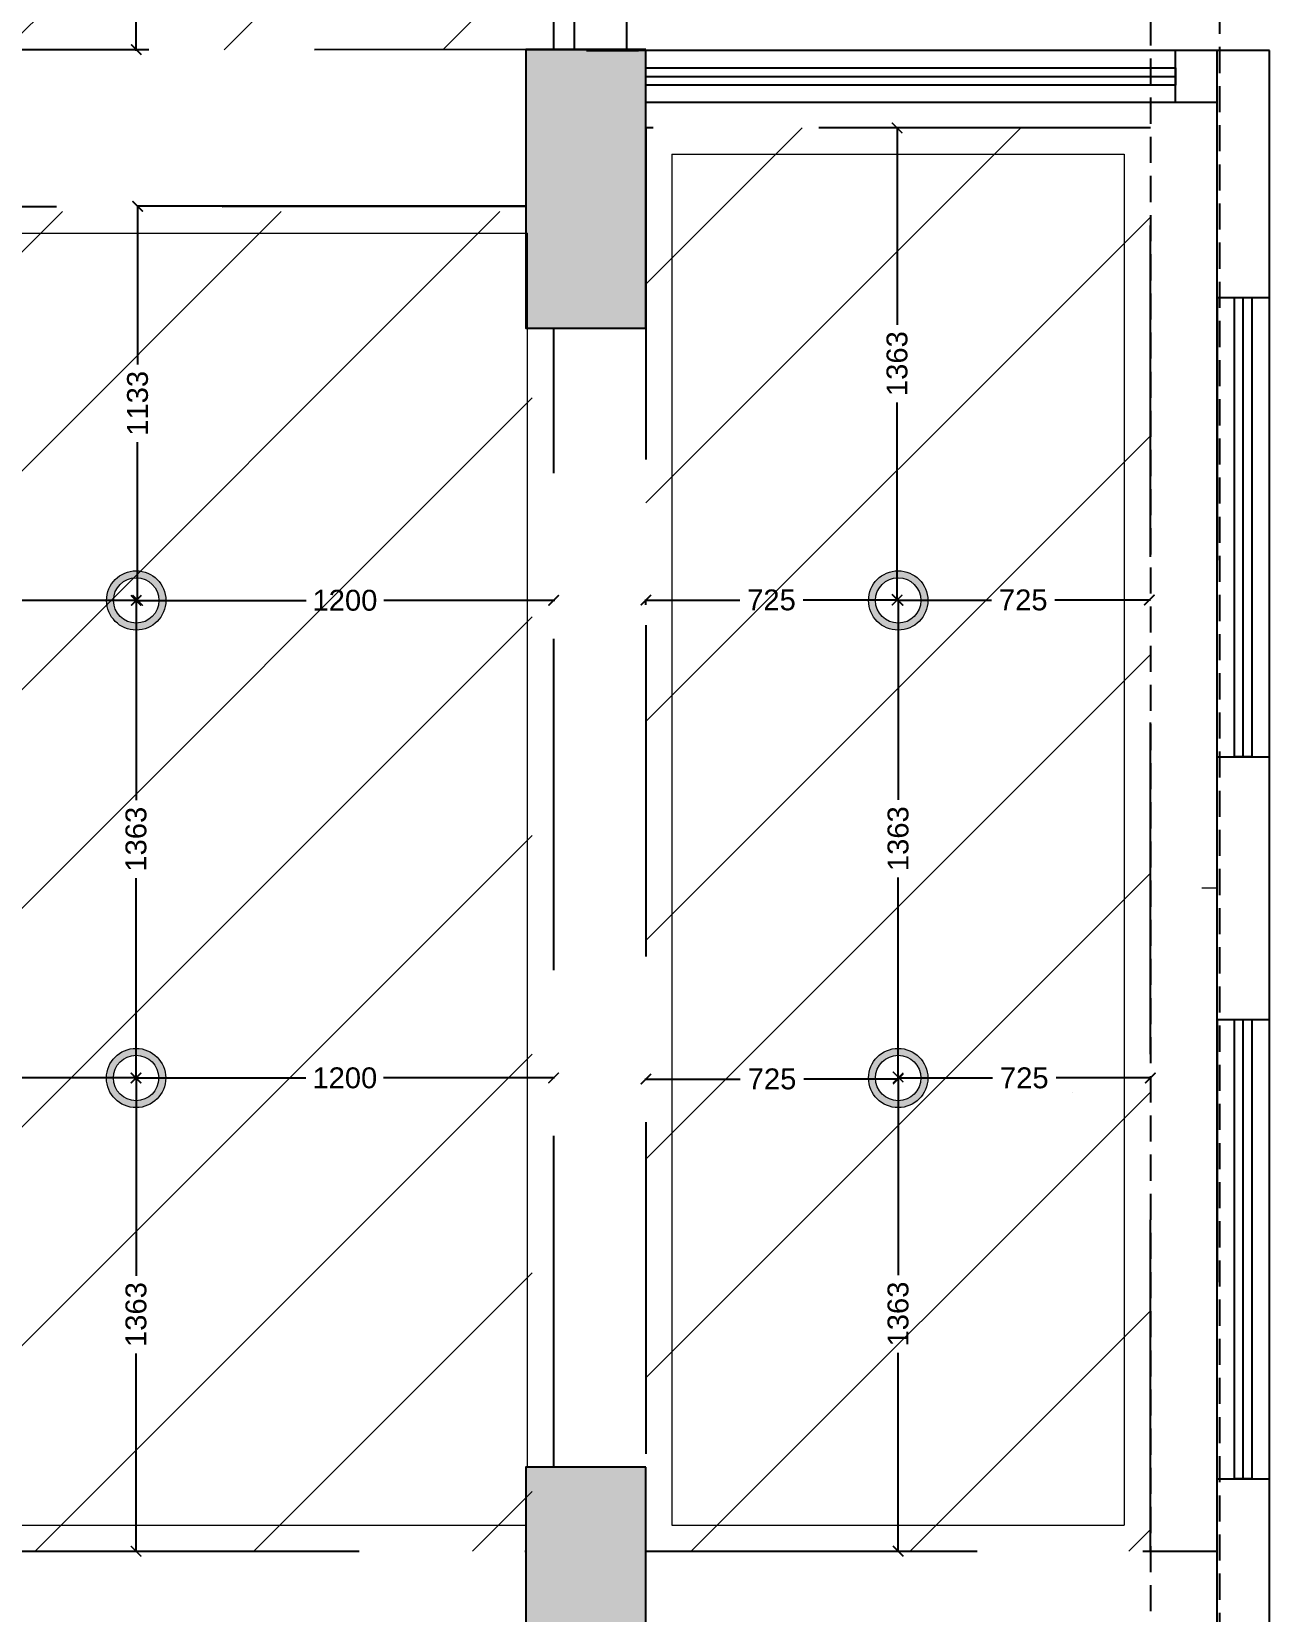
# Model space of a CAD drawing. Header units: millimetres. Extents: x 1464389 to 1998638, y -29162 to 256806.
# Drawn here: x 1727789 to 1731346, y 207404 to 211947 of the extents above; entities that cross this region are included whole.
import ezdxf

# ---------------------------------------------------------------- set-up
doc = ezdxf.new("R2010")
doc.units = ezdxf.units.MM
doc.header["$LTSCALE"] = 15
doc.header["$PDMODE"] = 35
doc.linetypes.add('DASHED2', pattern=[0.375, 0.25, -0.125])
doc.linetypes.add('HIDDEN', pattern=[9.525, 6.35, -3.175])
doc.layers.get('0').update_dxf_attribs({"lineweight": 5})
for name, color, linetype in [('A-WNDW', 4, 'Continuous'), ('COLUMN', 14, 'Continuous'), ('GFC Columns', 6, 'Continuous'), ('GFC Walls', 14, 'Continuous'), ('Layer 1', 7, 'Continuous'), ('S-beamline-7', 8, 'HIDDEN'), ('S-col-3', 3, 'Continuous'), ('S-rcshd-252', 252, 'Continuous')]:
    doc.layers.add(name, color=color, linetype=linetype)
doc.layers.add('dimension', color=1, linetype='Continuous', lineweight=25)
doc.styles.add('ARIAL', font='arial.ttf')
doc.dimstyles.new('SC-25', dxfattribs={"dimtxt": 60, "dimasz": 30, "dimexe": 0, "dimexo": 0, "dimgap": 25, "dimtad": 0, "dimdec": 0, "dimzin": 0, "dimdsep": 46, "dimtxsty": 'ARIAL', "dimblk": 'ARCHTICK', "dimcen": 0.09, "dimdle": 3, "dimclrd": 251, "dimclre": 251, "dimclrt": 1, "dimadec": 0, "dimazin": 0, "dimtfac": 1, "dimtdec": 0, "dimtofl": 0, "dimtmove": 0, "dimatfit": 2, "dimfxl": 100, "dimtolj": 1, "dimtzin": 0, "dimarcsym": 0})
pattern_1 = [(45, (882263.97, 177990.95), (-314.30896, 314.30896), [])]

# ---------------------------------------------------------------- blocks, each defined once
blk = doc.blocks.new('C')
at = {"layer": 'S-rcshd-252'}
h = blk.add_hatch(color=1, dxfattribs=at)
h.dxf.hatch_style = 1
h.paths.add_polyline_path([(2188410.8, 910773.9), (2187960.8, 910773.9), (2187960.8, 909873.9), (2188260.8, 909873.9), (2188410.8, 909873.9)])
h.paths.add_polyline_path([(2188410.8, 899640.6), (2188260.8, 899640.6), (2187960.8, 899640.6), (2187960.8, 898740.6), (2188410.8, 898740.6)])
h.paths.add_polyline_path([(2188710.8, 896750.2), (2187960.8, 896750.2), (2187960.8, 896550.3), (2188710.8, 896550.3)])
h.paths.add_polyline_path([(2193256.1, 899640.7), (2192781.1, 899640.7), (2192781.1, 898685.7), (2193256.1, 898685.7)])
h.paths.add_polyline_path([(2193196.1, 896750.3), (2193134.9, 896750.3), (2193134.9, 896550.3), (2193196.1, 896550.3)])
h.paths.add_polyline_path([(2193346.1, 896613.9), (2193196.1, 896613.9), (2193196.1, 896550.3), (2193346.1, 896550.3)])
h.paths.add_polyline_path([(2193736.1, 896750.3), (2193196.1, 896750.3), (2193196.1, 896613.9), (2193736.1, 896613.9)])
h.paths.add_polyline_path([(2193886.1, 896613.9), (2193736.1, 896613.9), (2193346.1, 896613.9), (2193346.1, 896550.3), (2193886.1, 896550.3)])
h.paths.add_polyline_path([(2193886.1, 896750.3), (2193736.1, 896750.3), (2193736.1, 896613.9), (2193886.1, 896613.9)])
h.paths.add_polyline_path([(2198475.1, 899035.7), (2198000.1, 899035.7), (2198000.1, 898722.4), (2198475.1, 898720.3)])
h.paths.add_polyline_path([(2198475.1, 899650.7), (2198000.1, 899650.7), (2198000.1, 899035.7), (2198475.1, 899035.7)])
h.paths.add_polyline_path([(2203030.1, 897189.7), (2202880.1, 897189.7), (2202880.1, 896750.3), (2203030.1, 896750.3)])
h.paths.add_polyline_path([(2203145.1, 897189.7), (2203030.1, 897189.7), (2203030.1, 896750.3), (2203145.1, 896750.3)])
h.paths.add_polyline_path([(2203145.1, 896750.3), (2203030.1, 896750.3), (2203030.1, 896550.3), (2203145.1, 896550.3)])
h.paths.add_polyline_path([(2203030.1, 896750.3), (2202880.1, 896750.3), (2202880.1, 896550.3), (2203030.1, 896550.3)])
h.paths.add_polyline_path([(2203030.1, 896550.3), (2202880.1, 896550.3), (2202880.1, 896519.7), (2203030.1, 896519.7)])
h.paths.add_polyline_path([(2203145.1, 896550.3), (2203030.1, 896550.3), (2203030.1, 896519.7), (2203145.1, 896519.7)])
h.paths.add_polyline_path([(2208039.1, 896750.3), (2207774.1, 896750.3), (2207774.1, 896550.3), (2208039.1, 896550.3)])
h.paths.add_polyline_path([(2208039.1, 897189.7), (2207774.1, 897189.7), (2207774.1, 896750.3), (2208039.1, 896750.3)])
h.paths.add_polyline_path([(2208039.1, 896550.3), (2207774.1, 896550.3), (2207774.1, 896519.7), (2208039.1, 896519.7)])
h.paths.add_polyline_path([(2208039.1, 901490.7), (2207774.1, 901490.7), (2207774.1, 900690.7), (2208039.1, 900690.7)])
h.paths.add_polyline_path([(2208039.1, 905637.7), (2207694.1, 905637.7), (2207694.1, 904837.7), (2208039.1, 904837.7)])
h.paths.add_polyline_path([(2208039.1, 909711.8), (2207694.1, 909711.7), (2207694.1, 908911.8), (2208039.1, 908911.8)])
h.paths.add_polyline_path([(2203059.9, 910773.9), (2202609.9, 910773.9), (2202609.9, 909873.9), (2203059.9, 909873.9)])
h.paths.add_polyline_path([(2198475.1, 910773.9), (2198025.1, 910773.9), (2198025.1, 909873.9), (2198475.1, 909873.9)])
h.paths.add_polyline_path([(2193259.9, 910773.9), (2192809.9, 910773.9), (2192809.9, 909873.9), (2193259.9, 909873.9)])
at = {"layer": 'S-col-3', "color": 1, "lineweight": -3, "ltscale": 0.15}
for points in [[(2208039.1, 909711.8), (2207694.1, 909711.8), (2207694.1, 908911.8), (2208039.1, 908911.8)], [(2208039.1, 905637.7), (2207694.1, 905637.7), (2207694.1, 904837.7), (2208039.1, 904837.7)], [(2208039.1, 905637.7), (2207694.1, 905637.7), (2207694.1, 904837.7), (2208039.1, 904837.7)]]:
    blk.add_lwpolyline(points, close=True, dxfattribs=at)
blk = doc.blocks.new('3rd floor beam')
at = {"layer": 'GFC Walls', "color": 252, "linetype": 'DASHED2', "ltscale": 20, "true_color": 0x939598}
for points in [[(2205673.3, 735816.4), (2205673.3, 750220.6)], [(2205473.3, 749920.6), (2205473.3, 736197)]]:
    blk.add_lwpolyline(points, dxfattribs=at)
at = {"layer": 'S-beamline-7', "ltscale": 10}
blk.add_line((2203758.3, 745084.4), (2203758.3, 748358.6), dxfattribs=at)
at = {"layer": 'S-beamline-7', "color": 9, "ltscale": 10, "true_color": 0xc7c8ca}
for points in [[(2203758.3, 749158.5), (2203758.3, 749920.9), (2199389.3, 749920.9), (2199389.3, 744843.4), (2203678.3, 744843.4)], [(2204023.3, 748708.6), (2204023.3, 749158.6), (2198519.2, 749156.3)], [(2198519.2, 748706.3), (2203678.3, 748708.4)], [(2204023.3, 744843.4), (2205665.3, 744843.4)]]:
    blk.add_lwpolyline(points, dxfattribs=at)
blk.add_lwpolyline([(2204023.3, 744843.4), (2205473.3, 744843.4), (2205473.3, 748933.6), (2204023.3, 748933.6)], close=True, dxfattribs=at)
blk = doc.blocks.new('outer wall')
at = {"layer": 'A-WNDW', "ltscale": 0.5}
for points in [[(896940.9, -147091.1), (898462.9, -147091.1), (898462.9, -147141.1), (896940.9, -147141.1)], [(898632.9, -149071.1), (898632.9, -147751.1), (898682.9, -147751.1), (898682.9, -149071.1)], [(898632.9, -151146.1), (898632.9, -149826.1), (898682.9, -149826.1), (898682.9, -151146.1)]]:
    blk.add_lwpolyline(points, close=True, dxfattribs=at)
for points in [[(896940.9, -147116.1), (898462.9, -147116.1)], [(898657.9, -149071.1), (898657.9, -147751.1)], [(898657.9, -151146.1), (898657.9, -149826.1)]]:
    blk.add_lwpolyline(points, dxfattribs=at)
at = {"layer": 'GFC Walls'}
for p, q in [((896885.9, -147041.8), (896885.9, -145680)), ((896735.9, -147041.8), (896735.9, -145808.7)), ((896769.9, -147041.1), (896919.9, -147041.1)), ((898732.9, -147041.1), (896907.9, -147041.1)), ((898462.9, -147191.1), (898462.9, -147041.1)), ((898582.9, -147191.1), (898582.9, -147041.1)), ((898732.9, -160381.1), (898732.9, -147041.1)), ((898570.9, -147191.1), (896940.9, -147191.1)), ((898582.9, -147191.1), (896940.9, -147191.1)), ((898582.9, -147751.1), (898582.9, -147191.1)), ((898582.9, -147751.1), (898582.9, -148506.1)), ((898582.9, -147751.1), (898732.9, -147751.1)), ((898582.9, -151146.1), (898582.9, -149071.1)), ((898582.9, -151131.1), (898582.9, -149813.1)), ((898582.9, -151146.1), (898582.9, -149826.1)), ((898582.9, -149826.1), (898582.9, -150581.1)), ((898582.9, -153221.1), (898582.9, -151146.1))]:
    blk.add_line(p, q, dxfattribs=at)
at = {"layer": 'Layer 1'}
for p, q in [((898582.9, -149071.1), (898582.9, -147751.1)), ((898582.9, -149071.1), (898582.9, -147751.1)), ((898582.9, -149071.1), (898732.9, -149071.1)), ((898582.9, -149071.1), (898732.9, -149071.1)), ((898582.9, -149826.1), (898732.9, -149826.1)), ((898582.9, -151146.1), (898732.9, -151146.1)), ((898582.9, -151146.1), (898732.9, -151146.1))]:
    blk.add_line(p, q, dxfattribs=at)
blk = doc.blocks.new('Hanging light')
h = blk.add_hatch(color=30)
h.dxf.hatch_style = 1
h.set_gradient(color1=(242, 103, 34), color2=(255, 255, 0), name='CYLINDER')
h.paths.add_polyline_path([(163326.4, 34665.3, 1), (163155.9, 34665.3, 1)])
h.paths.add_polyline_path([(163175.9, 34665.3, -1), (163306.4, 34665.3, -1)], flags=16)
at = {"color": 3}
for radius in [85.2, 65.2]:
    blk.add_circle((163241.2, 34665.3), radius, dxfattribs=at)
blk = doc.blocks.new('_ArchTick')
at = {"color": 0, "linetype": 'ByBlock', "const_width": 0.15}
blk.add_lwpolyline([(-0.5, -0.5), (0.5, 0.5)], dxfattribs=at)
blk = doc.blocks.new('*D955')
at = {"layer": 'Defpoints', "color": 0, "ltscale": 0.25, "transparency": 16777216}
for p in [(1728089.3, 212276.1), (1728089.3, 211895.1), (1728089.3, 211895.1)]:
    blk.add_point(p, dxfattribs=at)
at = {"layer": 'dimension', "color": 251, "lineweight": -2, "ltscale": 0.25, "transparency": 16777216}
for p, q in [((1728089.3, 212279.1), (1728089.3, 212171.1)), ((1728089.3, 212276.1), (1728089.3, 212276.1)), ((1728089.3, 211892.1), (1728089.3, 212000.1)), ((1728089.3, 211895.1), (1728089.3, 211895.1))]:
    blk.add_line(p, q, dxfattribs=at)
at = {"layer": 'dimension', "color": 251, "lineweight": -2, "ltscale": 0.25, "transparency": 16777216, "xscale": 30, "yscale": 30, "zscale": 30}
for p, rotation in [((1728089.3, 212276.1), 90), ((1728089.3, 211895.1), 270)]:
    blk.add_blockref('_ArchTick', p, dxfattribs=dict(at, rotation=rotation))
at = {"layer": 'dimension', "color": 1, "ltscale": 0.25, "transparency": 16777216, "insert": (1728089.3, 212085.6), "char_height": 60, "attachment_point": 5, "rotation": 90, "style": 'ARIAL'}
blk.add_mtext('\\A1;381', dxfattribs=at)
blk = doc.blocks.new('*D990')
at = {"layer": 'Defpoints', "color": 0, "ltscale": 0.25, "transparency": 16777216}
for p in [(1730279.3, 208942.8), (1730279.3, 208942.8), (1730279.3, 207579.9)]:
    blk.add_point(p, dxfattribs=at)
at = {"layer": 'dimension', "color": 251, "lineweight": -2, "ltscale": 0.25, "transparency": 16777216}
for p, q in [((1730279.3, 208945.8), (1730279.3, 208373.1)), ((1730279.3, 208942.8), (1730279.3, 208942.8)), ((1730279.3, 207576.9), (1730279.3, 208149.6)), ((1730279.3, 207579.9), (1730279.3, 207579.9))]:
    blk.add_line(p, q, dxfattribs=at)
at = {"layer": 'dimension', "color": 251, "lineweight": -2, "ltscale": 0.25, "transparency": 16777216, "xscale": 30, "yscale": 30, "zscale": 30}
for p, rotation in [((1730279.3, 208942.8), 90), ((1730279.3, 207579.9), 270)]:
    blk.add_blockref('_ArchTick', p, dxfattribs=dict(at, rotation=rotation))
at = {"layer": 'dimension', "color": 1, "ltscale": 0.25, "transparency": 16777216, "insert": (1730279.3, 208261.4), "char_height": 60, "attachment_point": 5, "rotation": 90, "style": 'ARIAL'}
blk.add_mtext('\\A1;1363', dxfattribs=at)
blk = doc.blocks.new('*D991')
at = {"layer": 'Defpoints', "color": 0, "ltscale": 0.25, "transparency": 16777216}
for p in [(1730279.3, 210312.3), (1730279.3, 210312.3), (1730279.3, 208942.8)]:
    blk.add_point(p, dxfattribs=at)
at = {"layer": 'dimension', "color": 251, "lineweight": -2, "ltscale": 0.25, "transparency": 16777216}
for p, q in [((1730279.3, 210315.3), (1730279.3, 209739.3)), ((1730279.3, 210312.3), (1730279.3, 210312.3)), ((1730279.3, 208939.8), (1730279.3, 209515.8)), ((1730279.3, 208942.8), (1730279.3, 208942.8))]:
    blk.add_line(p, q, dxfattribs=at)
at = {"layer": 'dimension', "color": 251, "lineweight": -2, "ltscale": 0.25, "transparency": 16777216, "xscale": 30, "yscale": 30, "zscale": 30}
for p, rotation in [((1730279.3, 210312.3), 90), ((1730279.3, 208942.8), 270)]:
    blk.add_blockref('_ArchTick', p, dxfattribs=dict(at, rotation=rotation))
at = {"layer": 'dimension', "color": 1, "ltscale": 0.25, "transparency": 16777216, "insert": (1730279.3, 209627.5), "char_height": 60, "attachment_point": 5, "rotation": 90, "style": 'ARIAL'}
blk.add_mtext('\\A1;1363', dxfattribs=at)
blk = doc.blocks.new('*D992')
at = {"layer": 'Defpoints', "color": 0, "ltscale": 0.25, "transparency": 16777216}
for p in [(1730276.3, 211670.1), (1730279.3, 211670.1), (1730276.3, 210315.3)]:
    blk.add_point(p, dxfattribs=at)
at = {"layer": 'dimension', "color": 251, "lineweight": -2, "ltscale": 0.25, "transparency": 16777216}
for p, q in [((1730276.3, 211673.1), (1730276.3, 211104.4)), ((1730279.3, 211670.1), (1730276.3, 211670.1)), ((1730276.3, 210312.3), (1730276.3, 210880.9)), ((1730276.3, 210315.3), (1730276.3, 210315.3))]:
    blk.add_line(p, q, dxfattribs=at)
at = {"layer": 'dimension', "color": 251, "lineweight": -2, "ltscale": 0.25, "transparency": 16777216, "xscale": 30, "yscale": 30, "zscale": 30}
for p, rotation in [((1730276.3, 211670.1), 90), ((1730276.3, 210315.3), 270)]:
    blk.add_blockref('_ArchTick', p, dxfattribs=dict(at, rotation=rotation))
at = {"layer": 'dimension', "color": 1, "ltscale": 0.25, "transparency": 16777216, "insert": (1730276.3, 210992.7), "char_height": 60, "attachment_point": 5, "rotation": 90, "style": 'ARIAL'}
blk.add_mtext('\\A1;1363', dxfattribs=at)
blk = doc.blocks.new('*D993')
at = {"layer": 'Defpoints', "color": 0, "ltscale": 0.25, "transparency": 16777216}
for p in [(1730279.3, 208939.8), (1731004.3, 208939.8), (1731004.3, 208939.8)]:
    blk.add_point(p, dxfattribs=at)
at = {"layer": 'dimension', "color": 251, "lineweight": -2, "ltscale": 0.25, "transparency": 16777216}
for p, q in [((1730276.3, 208939.8), (1730550.6, 208939.8)), ((1731007.3, 208939.8), (1730733.1, 208939.8))]:
    blk.add_line(p, q, dxfattribs=at)
at = {"layer": 'dimension', "color": 251, "lineweight": -2, "ltscale": 0.25, "transparency": 16777216, "xscale": 30, "yscale": 30, "zscale": 30, "rotation": 180}
blk.add_blockref('_ArchTick', (1730279.3, 208939.8), dxfattribs=at)
at = {"layer": 'dimension', "color": 251, "lineweight": -2, "ltscale": 0.25, "transparency": 16777216, "xscale": 30, "yscale": 30, "zscale": 30}
blk.add_blockref('_ArchTick', (1731004.3, 208939.8), dxfattribs=at)
at = {"layer": 'dimension', "color": 1, "ltscale": 0.25, "transparency": 16777216, "insert": (1730641.8, 208939.8), "char_height": 60, "attachment_point": 5, "style": 'ARIAL'}
blk.add_mtext('\\A1;725', dxfattribs=at)
blk = doc.blocks.new('*D994')
at = {"layer": 'Defpoints', "color": 0, "ltscale": 0.25, "transparency": 16777216}
for p in [(1729554.3, 208936.8), (1730279.3, 208936.8), (1730279.3, 208936.8)]:
    blk.add_point(p, dxfattribs=at)
at = {"layer": 'dimension', "color": 251, "lineweight": -2, "ltscale": 0.25, "transparency": 16777216}
for p, q in [((1729551.3, 208936.8), (1729825.6, 208936.8)), ((1730282.3, 208936.8), (1730008.1, 208936.8)), ((1730279.3, 208936.8), (1730279.3, 208936.8))]:
    blk.add_line(p, q, dxfattribs=at)
at = {"layer": 'dimension', "color": 251, "lineweight": -2, "ltscale": 0.25, "transparency": 16777216, "xscale": 30, "yscale": 30, "zscale": 30, "rotation": 180}
blk.add_blockref('_ArchTick', (1729554.3, 208936.8), dxfattribs=at)
at = {"layer": 'dimension', "color": 251, "lineweight": -2, "ltscale": 0.25, "transparency": 16777216, "xscale": 30, "yscale": 30, "zscale": 30}
blk.add_blockref('_ArchTick', (1730279.3, 208936.8), dxfattribs=at)
at = {"layer": 'dimension', "color": 1, "ltscale": 0.25, "transparency": 16777216, "insert": (1729916.8, 208936.8), "char_height": 60, "attachment_point": 5, "style": 'ARIAL'}
blk.add_mtext('\\A1;725', dxfattribs=at)
blk = doc.blocks.new('*D995')
at = {"layer": 'Defpoints', "color": 0, "ltscale": 0.25, "transparency": 16777216}
for p in [(1729554.3, 210299.7), (1730276.3, 210313.3), (1730276.3, 210313.3)]:
    blk.add_point(p, dxfattribs=at)
at = {"layer": 'dimension', "color": 251, "lineweight": -2, "ltscale": 0.25, "transparency": 16777216}
for p, q in [((1729551.3, 210313.3), (1729824.1, 210313.3)), ((1729554.3, 210299.7), (1729554.3, 210313.3)), ((1730279.3, 210313.3), (1730006.6, 210313.3)), ((1730276.3, 210313.3), (1730276.3, 210313.3))]:
    blk.add_line(p, q, dxfattribs=at)
at = {"layer": 'dimension', "color": 251, "lineweight": -2, "ltscale": 0.25, "transparency": 16777216, "xscale": 30, "yscale": 30, "zscale": 30, "rotation": 180}
blk.add_blockref('_ArchTick', (1729554.3, 210313.3), dxfattribs=at)
at = {"layer": 'dimension', "color": 251, "lineweight": -2, "ltscale": 0.25, "transparency": 16777216, "xscale": 30, "yscale": 30, "zscale": 30}
blk.add_blockref('_ArchTick', (1730276.3, 210313.3), dxfattribs=at)
at = {"layer": 'dimension', "color": 1, "ltscale": 0.25, "transparency": 16777216, "insert": (1729915.3, 210313.3), "char_height": 60, "attachment_point": 5, "style": 'ARIAL'}
blk.add_mtext('\\A1;725', dxfattribs=at)
blk = doc.blocks.new('*D996')
at = {"layer": 'Defpoints', "color": 0, "ltscale": 0.25, "transparency": 16777216}
for p in [(1730276.3, 210313.3), (1731001.3, 210313.3), (1731001.3, 210313.3)]:
    blk.add_point(p, dxfattribs=at)
at = {"layer": 'dimension', "color": 251, "lineweight": -2, "ltscale": 0.25, "transparency": 16777216}
for p, q in [((1730273.3, 210313.3), (1730547.6, 210313.3)), ((1731004.3, 210313.3), (1730730.1, 210313.3)), ((1731001.3, 210313.3), (1731001.3, 210313.3))]:
    blk.add_line(p, q, dxfattribs=at)
at = {"layer": 'dimension', "color": 251, "lineweight": -2, "ltscale": 0.25, "transparency": 16777216, "xscale": 30, "yscale": 30, "zscale": 30, "rotation": 180}
blk.add_blockref('_ArchTick', (1730276.3, 210313.3), dxfattribs=at)
at = {"layer": 'dimension', "color": 251, "lineweight": -2, "ltscale": 0.25, "transparency": 16777216, "xscale": 30, "yscale": 30, "zscale": 30}
blk.add_blockref('_ArchTick', (1731001.3, 210313.3), dxfattribs=at)
at = {"layer": 'dimension', "color": 1, "ltscale": 0.25, "transparency": 16777216, "insert": (1730638.8, 210313.3), "char_height": 60, "attachment_point": 5, "style": 'ARIAL'}
blk.add_mtext('\\A1;725', dxfattribs=at)
blk = doc.blocks.new('*D998')
at = {"layer": 'Defpoints', "color": 0, "ltscale": 0.25, "transparency": 16777216}
for p in [(1726120.3, 210312.3), (1728089.3, 210312.3), (1728089.3, 210312.3)]:
    blk.add_point(p, dxfattribs=at)
at = {"layer": 'dimension', "color": 251, "lineweight": -2, "ltscale": 0.25, "transparency": 16777216}
for p, q in [((1726117.3, 210312.3), (1726993, 210312.3)), ((1728092.3, 210312.3), (1727216.7, 210312.3))]:
    blk.add_line(p, q, dxfattribs=at)
at = {"layer": 'dimension', "color": 251, "lineweight": -2, "ltscale": 0.25, "transparency": 16777216, "xscale": 30, "yscale": 30, "zscale": 30, "rotation": 180}
blk.add_blockref('_ArchTick', (1726120.3, 210312.3), dxfattribs=at)
at = {"layer": 'dimension', "color": 251, "lineweight": -2, "ltscale": 0.25, "transparency": 16777216, "xscale": 30, "yscale": 30, "zscale": 30}
blk.add_blockref('_ArchTick', (1728089.3, 210312.3), dxfattribs=at)
at = {"layer": 'dimension', "color": 1, "ltscale": 0.25, "transparency": 16777216, "insert": (1727104.8, 210312.3), "char_height": 60, "attachment_point": 5, "style": 'ARIAL'}
blk.add_mtext('\\A1;1969', dxfattribs=at)
blk = doc.blocks.new('*D999')
at = {"layer": 'Defpoints', "color": 0, "ltscale": 0.25, "transparency": 16777216}
for p in [(1728089.3, 210312.3), (1729289.3, 210312.3), (1729289.3, 210312.3)]:
    blk.add_point(p, dxfattribs=at)
at = {"layer": 'dimension', "color": 251, "lineweight": -2, "ltscale": 0.25, "transparency": 16777216}
for p, q in [((1728086.3, 210312.3), (1728577.7, 210312.3)), ((1728089.3, 210312.3), (1728089.3, 210312.3)), ((1729292.3, 210312.3), (1728801, 210312.3)), ((1729289.3, 210312.3), (1729289.3, 210312.3))]:
    blk.add_line(p, q, dxfattribs=at)
at = {"layer": 'dimension', "color": 251, "lineweight": -2, "ltscale": 0.25, "transparency": 16777216, "xscale": 30, "yscale": 30, "zscale": 30, "rotation": 180}
blk.add_blockref('_ArchTick', (1728089.3, 210312.3), dxfattribs=at)
at = {"layer": 'dimension', "color": 251, "lineweight": -2, "ltscale": 0.25, "transparency": 16777216, "xscale": 30, "yscale": 30, "zscale": 30}
blk.add_blockref('_ArchTick', (1729289.3, 210312.3), dxfattribs=at)
at = {"layer": 'dimension', "color": 1, "ltscale": 0.25, "transparency": 16777216, "insert": (1728689.3, 210312.3), "char_height": 60, "attachment_point": 5, "style": 'ARIAL'}
blk.add_mtext('\\A1;1200', dxfattribs=at)
blk = doc.blocks.new('*D1000')
at = {"layer": 'Defpoints', "color": 0, "ltscale": 0.25, "transparency": 16777216}
for p in [(1728093.4, 211444.9), (1729209.3, 211444.9), (1728089.3, 210312.3)]:
    blk.add_point(p, dxfattribs=at)
at = {"layer": 'dimension', "color": 251, "lineweight": -2, "ltscale": 0.25, "transparency": 16777216}
for p, q in [((1728093.4, 211447.9), (1728093.4, 210990.4)), ((1729209.3, 211444.9), (1728093.4, 211444.9)), ((1728093.4, 210309.3), (1728093.4, 210766.8)), ((1728089.3, 210312.3), (1728093.4, 210312.3))]:
    blk.add_line(p, q, dxfattribs=at)
at = {"layer": 'dimension', "color": 251, "lineweight": -2, "ltscale": 0.25, "transparency": 16777216, "xscale": 30, "yscale": 30, "zscale": 30}
for p, rotation in [((1728093.4, 211444.9), 90), ((1728093.4, 210312.3), 270)]:
    blk.add_blockref('_ArchTick', p, dxfattribs=dict(at, rotation=rotation))
at = {"layer": 'dimension', "color": 1, "ltscale": 0.25, "transparency": 16777216, "insert": (1728093.4, 210878.6), "char_height": 60, "attachment_point": 5, "rotation": 90, "style": 'ARIAL'}
blk.add_mtext('\\A1;1133', dxfattribs=at)
blk = doc.blocks.new('*D798')
at = {"layer": 'Defpoints', "color": 0, "ltscale": 0.25, "transparency": 16777216}
for p in [(1726119.9, 208939.8), (1728088.9, 208939.8), (1728088.9, 208939.8)]:
    blk.add_point(p, dxfattribs=at)
at = {"layer": 'dimension', "color": 251, "lineweight": -2, "ltscale": 0.25, "transparency": 16777216}
for p, q in [((1726116.9, 208939.8), (1726992.5, 208939.8)), ((1728091.9, 208939.8), (1727216.2, 208939.8))]:
    blk.add_line(p, q, dxfattribs=at)
at = {"layer": 'dimension', "color": 251, "lineweight": -2, "ltscale": 0.25, "transparency": 16777216, "xscale": 30, "yscale": 30, "zscale": 30, "rotation": 180}
blk.add_blockref('_ArchTick', (1726119.9, 208939.8), dxfattribs=at)
at = {"layer": 'dimension', "color": 251, "lineweight": -2, "ltscale": 0.25, "transparency": 16777216, "xscale": 30, "yscale": 30, "zscale": 30}
blk.add_blockref('_ArchTick', (1728088.9, 208939.8), dxfattribs=at)
at = {"layer": 'dimension', "color": 1, "ltscale": 0.25, "transparency": 16777216, "insert": (1727104.4, 208939.8), "char_height": 60, "attachment_point": 5, "style": 'ARIAL'}
blk.add_mtext('\\A1;1969', dxfattribs=at)
blk = doc.blocks.new('*D799')
at = {"layer": 'Defpoints', "color": 0, "ltscale": 0.25, "transparency": 16777216}
for p in [(1728088.9, 208939.8), (1729288.9, 208939.8), (1729288.9, 208939.8)]:
    blk.add_point(p, dxfattribs=at)
at = {"layer": 'dimension', "color": 251, "lineweight": -2, "ltscale": 0.25, "transparency": 16777216}
for p, q in [((1728085.9, 208939.8), (1728577.2, 208939.8)), ((1728088.9, 208939.8), (1728088.9, 208939.8)), ((1729291.9, 208939.8), (1728800.5, 208939.8)), ((1729288.9, 208939.8), (1729288.9, 208939.8))]:
    blk.add_line(p, q, dxfattribs=at)
at = {"layer": 'dimension', "color": 251, "lineweight": -2, "ltscale": 0.25, "transparency": 16777216, "xscale": 30, "yscale": 30, "zscale": 30, "rotation": 180}
blk.add_blockref('_ArchTick', (1728088.9, 208939.8), dxfattribs=at)
at = {"layer": 'dimension', "color": 251, "lineweight": -2, "ltscale": 0.25, "transparency": 16777216, "xscale": 30, "yscale": 30, "zscale": 30}
blk.add_blockref('_ArchTick', (1729288.9, 208939.8), dxfattribs=at)
at = {"layer": 'dimension', "color": 1, "ltscale": 0.25, "transparency": 16777216, "insert": (1728688.9, 208939.8), "char_height": 60, "attachment_point": 5, "style": 'ARIAL'}
blk.add_mtext('\\A1;1200', dxfattribs=at)
blk = doc.blocks.new('*D801')
at = {"layer": 'Defpoints', "color": 0, "ltscale": 0.25, "transparency": 16777216}
for p in [(1728088.9, 210312.3), (1728093.4, 210312.3), (1728088.9, 208939.8)]:
    blk.add_point(p, dxfattribs=at)
at = {"layer": 'dimension', "color": 251, "lineweight": -2, "ltscale": 0.25, "transparency": 16777216}
for p, q in [((1728088.9, 210315.3), (1728088.9, 209737.8)), ((1728093.4, 210312.3), (1728088.9, 210312.3)), ((1728088.9, 208936.8), (1728088.9, 209514.3)), ((1728088.9, 208939.8), (1728088.9, 208939.8))]:
    blk.add_line(p, q, dxfattribs=at)
at = {"layer": 'dimension', "color": 251, "lineweight": -2, "ltscale": 0.25, "transparency": 16777216, "xscale": 30, "yscale": 30, "zscale": 30}
for p, rotation in [((1728088.9, 210312.3), 90), ((1728088.9, 208939.8), 270)]:
    blk.add_blockref('_ArchTick', p, dxfattribs=dict(at, rotation=rotation))
at = {"layer": 'dimension', "color": 1, "ltscale": 0.25, "transparency": 16777216, "insert": (1728088.9, 209626), "char_height": 60, "attachment_point": 5, "rotation": 90, "style": 'ARIAL'}
blk.add_mtext('\\A1;1363', dxfattribs=at)
blk = doc.blocks.new('*D803')
at = {"layer": 'Defpoints', "color": 0, "ltscale": 0.25, "transparency": 16777216}
for p in [(1728088.9, 208939.8), (1727104.8, 207579.9), (1728088.9, 207579.9)]:
    blk.add_point(p, dxfattribs=at)
at = {"layer": 'dimension', "color": 251, "lineweight": -2, "ltscale": 0.25, "transparency": 16777216}
for p, q in [((1728088.9, 208942.8), (1728088.9, 208371.6)), ((1728088.9, 208939.8), (1728088.9, 208939.8)), ((1728088.9, 207576.9), (1728088.9, 208148.1)), ((1727104.8, 207579.9), (1728088.9, 207579.9))]:
    blk.add_line(p, q, dxfattribs=at)
at = {"layer": 'dimension', "color": 251, "lineweight": -2, "ltscale": 0.25, "transparency": 16777216, "xscale": 30, "yscale": 30, "zscale": 30}
for p, rotation in [((1728088.9, 208939.8), 90), ((1728088.9, 207579.9), 270)]:
    blk.add_blockref('_ArchTick', p, dxfattribs=dict(at, rotation=rotation))
at = {"layer": 'dimension', "color": 1, "ltscale": 0.25, "transparency": 16777216, "insert": (1728088.9, 208259.9), "char_height": 60, "attachment_point": 5, "rotation": 90, "style": 'ARIAL'}
blk.add_mtext('\\A1;1363', dxfattribs=at)

msp = doc.modelspace()

# ---------------------------------------------------------------- hatches: boundary and pattern name
at = {"true_color": 0x636466}
h = msp.add_hatch(dxfattribs=at)
h.set_pattern_fill('ANSI31', color=251, scale=140)
h.set_pattern_definition(pattern_1)
h.paths.add_polyline_path([(1729289.3, 212657.1), (1724920.3, 212657.1), (1724920.3, 211893.2), (1729209.3, 211894.9), (1729209.3, 211895.1), (1729289.3, 211895.1)])
h = msp.add_hatch(dxfattribs=at)
h.set_pattern_fill('ANSI31', color=251, scale=140)
h.set_pattern_definition(pattern_1)
h.paths.add_polyline_path([(1731004.3, 211670.1), (1729554.3, 211670.1), (1729554.3, 207579.9), (1731004.3, 207579.9)])
h = msp.add_hatch(dxfattribs=at)
h.set_pattern_fill('ANSI31', color=251, scale=140)
h.set_pattern_definition(pattern_1)
h.paths.add_polyline_path([(1729289.3, 207279.9), (1724920.3, 207279.9), (1724920.3, 201233.9), (1729289.3, 201233.9)])
h.paths.add_polyline_path([(1729227.3, 211429.9), (1724920.3, 211429.9), (1724920.3, 207579.9), (1729227.3, 207579.9)])

# ---------------------------------------------------------------- linework, layer by layer
at = {"color": 32, "true_color": 0xcd6928}
for p, q in [((1729364.3, 211895), (1729364.3, 211895.1)), ((1729629.3, 211595.1), (1730929.3, 211595.1)), ((1729629.3, 207745.9), (1729629.3, 207654.9))]:
    msp.add_line(p, q, dxfattribs=at)
for p, q in [((1729383.4, 211892.9), (1729533.4, 211892.9)), ((1729554.3, 211742.9), (1729554.3, 211892.9)), ((1731196.3, 209485.4), (1731152.3, 209485.4))]:
    msp.add_line(p, q)
at = {"ltscale": 0.25}
msp.add_line((1730779.8, 208898.2), (1730779.8, 208898.2), dxfattribs=at)
at = {"color": 32, "true_color": 0xcd6928}
for points in [[(1729629.3, 211595.1), (1729629.3, 207745.9)], [(1730929.3, 211595.1), (1730929.3, 207654.9)], [(1724995.3, 211367.8), (1729214.3, 211367.8)], [(1729214.3, 207820.9), (1729214.3, 211367.8)], [(1724995.3, 207654.9), (1729209.3, 207654.9)], [(1729629.3, 207654.9), (1730929.3, 207654.9)]]:
    msp.add_lwpolyline(points, dxfattribs=at)
at = {"ltscale": 0.25}
msp.add_lwpolyline([(1729209.3, 207820.9), (1729554.3, 207820.9), (1729554.3, 207020.9), (1729209.3, 207020.9)], close=True, dxfattribs=at)
at = {"layer": 'COLUMN', "color": 240, "true_color": 0xed1f24}
for points in [[(1729554.3, 211895.1), (1729209.3, 211895.1), (1729209.3, 211095.1), (1729554.3, 211095.1)], [(1729554.3, 207820.9), (1729209.3, 207820.9), (1729209.3, 207020.9), (1729554.3, 207020.9)]]:
    msp.add_lwpolyline(points, close=True, dxfattribs=at)
at = {"layer": 'GFC Columns'}
msp.add_lwpolyline([(1729554.3, 207820.9), (1729209.3, 207820.9), (1729209.3, 207020.9), (1729554.3, 207020.9)], close=True, dxfattribs=at)
at = {"layer": 'Layer 1'}
msp.add_line((1731334.3, 211892.9), (1729521.3, 211892.9), dxfattribs=at)

# ---------------------------------------------------------------- block references
for name, p in [('outer wall', (832613.4, 358934)), ('Hanging light', (1564848.2, 175646.9)), ('Hanging light', (1567038.2, 175646.9)), ('Hanging light', (1564847.7, 174274.5)), ('Hanging light', (1567038.2, 174274.5))]:
    msp.add_blockref(name, p)
at = {"layer": 'COLUMN', "color": 240, "true_color": 0xed1f24}
for name, p in [('3rd floor beam', (-474469, -537263.5)), ('C', (-478484.8, -697816.8))]:
    msp.add_blockref(name, p, dxfattribs=at)

# ---------------------------------------------------------------- dimensions: what is measured, and where the dimension line sits
at = {"layer": 'dimension', "ltscale": 0.25}
for base, p1, p2, picture, middle in [((1728089.3, 211895.1), (1728089.3, 212276.1), (1728089.3, 211895.1), '*D955', (1728089.3, 212085.6)), ((1730279.3, 208942.8), (1730279.3, 207579.9), (1730279.3, 208942.8), '*D990', (1730279.3, 208261.4))]:
    dim = msp.add_linear_dim(base=base, p1=p1, p2=p2, angle=90, dimstyle='SC-25', dxfattribs=at)
    dim.commit()
    dim.dimension.update_dxf_attribs({"geometry": picture, "text_midpoint": middle})
for base, p1, p2, picture, middle in [((1730276.3, 211670.1), (1730276.3, 210315.3), (1730279.3, 211670.1), '*D992', (1730276.3, 210992.7)), ((1728088.9, 210312.3), (1728088.9, 208939.8), (1728093.4, 210312.3), '*D801', (1728088.9, 209626)), ((1730279.3, 210312.3), (1730279.3, 208942.8), (1730279.3, 210312.3), '*D991', (1730279.3, 209627.5)), ((1728088.9, 207579.9), (1728088.9, 208939.8), (1727104.8, 207579.9), '*D803', (1728088.9, 208259.9))]:
    dim = msp.add_linear_dim(base=base, p1=p1, p2=p2, angle=90, text='1363', dimstyle='SC-25', dxfattribs=at)
    dim.commit()
    dim.dimension.update_dxf_attribs({"geometry": picture, "text_midpoint": middle})
dim = msp.add_linear_dim(base=(1728093.4, 211444.9), p1=(1728089.3, 210312.3), p2=(1729209.3, 211444.9), angle=90, dimstyle='SC-25', dxfattribs=at)
dim.commit()
dim.dimension.update_dxf_attribs({"geometry": '*D1000', "text_midpoint": (1728093.4, 210878.6), "dimtype": 160})
for base, p1, p2, picture, middle in [((1728089.3, 210312.3), (1726120.3, 210312.3), (1728089.3, 210312.3), '*D998', (1727104.8, 210312.3)), ((1729289.3, 210312.3), (1728089.3, 210312.3), (1729289.3, 210312.3), '*D999', (1728689.3, 210312.3)), ((1731001.3, 210313.3), (1730276.3, 210313.3), (1731001.3, 210313.3), '*D996', (1730638.8, 210313.3)), ((1728088.9, 208939.8), (1726119.9, 208939.8), (1728088.9, 208939.8), '*D798', (1727104.4, 208939.8)), ((1729288.9, 208939.8), (1728088.9, 208939.8), (1729288.9, 208939.8), '*D799', (1728688.9, 208939.8)), ((1730279.3, 208936.8), (1729554.3, 208936.8), (1730279.3, 208936.8), '*D994', (1729916.8, 208936.8)), ((1731004.3, 208939.8), (1730279.3, 208939.8), (1731004.3, 208939.8), '*D993', (1730641.8, 208939.8))]:
    dim = msp.add_linear_dim(base=base, p1=p1, p2=p2, dimstyle='SC-25', dxfattribs=at)
    dim.commit()
    dim.dimension.update_dxf_attribs({"geometry": picture, "text_midpoint": middle})
dim = msp.add_linear_dim(base=(1730276.3, 210313.3), p1=(1729554.3, 210299.7), p2=(1730276.3, 210313.3), text='725', dimstyle='SC-25', dxfattribs=at)
dim.commit()
dim.dimension.update_dxf_attribs({"geometry": '*D995', "text_midpoint": (1729915.3, 210313.3)})

doc.saveas('drawing.dxf')
